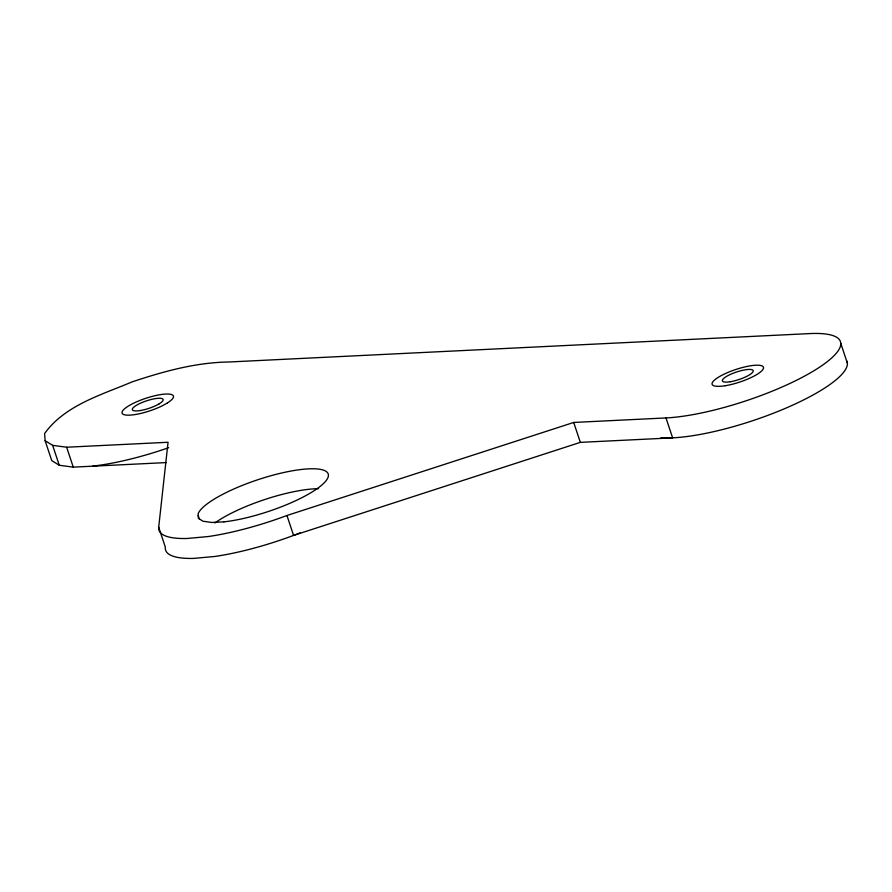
<?xml version="1.0" encoding="UTF-8"?>
<svg xmlns="http://www.w3.org/2000/svg" width="892" height="892" viewBox="0 0 892 892"><rect width="100%" height="100%" fill="white"/><g stroke="black" fill="none" stroke-linecap="round" stroke-linejoin="round"><path stroke-width="1.34" d="M158.698 527.194L168.053 442.265L66.644 447.227L52.639 445.342L45.124 440.681L44.6 433.557C64.938 405.18 101.443 394.911 132.217 381.843C163.437 371.451 195.705 362.453 228.82 361.996L809.59 333.597A108.188 26.359 -18.4 0 1 811.631 372.12A108.188 26.359 -18.4 0 1 665.989 417.935L573.701 422.451L286.956 515.498A109.66 26.715 -18.4 0 1 208.104 536.56L186.997 538.489A109.66 26.715 -18.4 0 1 158.698 527.194L165.321 547.108A109.66 26.715 -18.4 0 0 193.62 558.403L214.727 556.474A109.66 26.715 -18.4 0 0 300.147 532.892M665.989 417.935L672.613 437.849L580.335 442.365L293.579 535.412L286.956 515.498M45.124 440.681L51.747 460.595L59.262 465.256L73.267 467.14L166.347 462.58M840.777 343.364L847.4 363.278M573.701 422.451L580.335 442.365M198.214 515.543L199.462 519.278M66.644 447.227L73.267 467.14M52.639 445.342L59.262 465.256M846.887 361.037A108.188 26.359 -18.4 0 1 780.968 410.197A108.188 26.359 -18.4 0 1 660.872 437.849M214.86 522.991A68.662 16.725 -18.4 0 1 318.589 488.671M168.644 447.717A109.036 26.559 -18.4 0 1 92.79 466.115M167.384 402.972L162.4 405.737A27.05 6.59 -18.4 0 1 122.371 413.654A27.05 6.59 -18.4 0 1 154.561 395.803A27.05 6.59 -18.4 0 1 167.384 402.972M159.211 403.82L156.145 405.47A16.223 3.958 -18.4 0 1 132.451 409.93A16.223 3.958 -18.4 0 1 152.298 399.215A16.223 3.958 -18.4 0 1 159.211 403.82M223.914 521.865L211.694 522.456L202.975 521.229L198.347 518.252L198.124 513.725A68.662 16.725 -18.4 0 1 281.905 472.938A68.662 16.725 -18.4 0 1 321.41 485.393A68.662 16.725 -18.4 0 1 223.914 521.865M725.207 385.723A27.05 6.59 -18.4 0 0 763.541 367.682A27.05 6.59 -18.4 0 0 724.627 373.915A27.05 6.59 -18.4 0 0 725.207 385.723M730.236 381.743A16.223 3.958 -18.4 0 0 753.238 370.916A16.223 3.958 -18.4 0 0 729.89 374.651A16.223 3.958 -18.4 0 0 730.236 381.743"/></g></svg>
